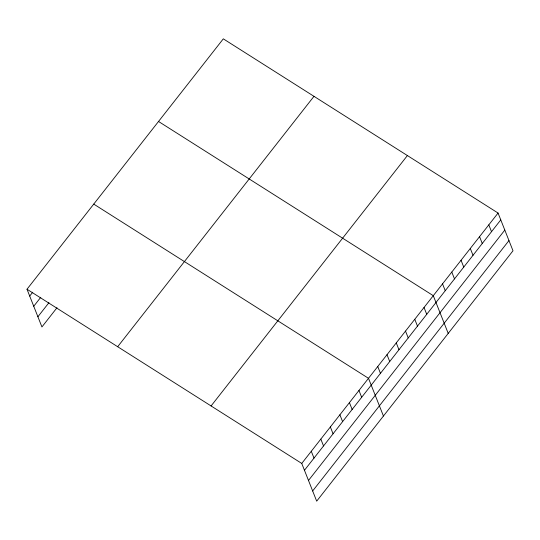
<?xml version="1.0" encoding="UTF-8"?>
<svg xmlns="http://www.w3.org/2000/svg" width="540" height="540" viewBox="0 0 540 540"><rect width="100%" height="100%" fill="white"/><g stroke="black" fill="none" stroke-linecap="round" stroke-linejoin="round"><path stroke-width="0.81" d="M27 289.231L223.31 38.84L498.069 213.05L513 250.769L316.69 501.161L301.752 463.442L27 289.231L41.931 326.95L56.99 307.746M29.707 296.062L32.717 292.221M33.743 306.254L40.763 297.297M37.895 316.757L48.938 302.677M117.666 346.721L313.983 96.329M211.086 405.952L407.396 155.561M301.752 463.442L498.069 213.05M304.459 470.273L500.769 219.881M308.495 480.465L504.806 230.074M312.653 490.968L508.964 240.577M158.531 121.473L433.283 295.677L448.214 333.396M93.744 204.1L368.503 378.311L383.434 416.023M488.815 224.856L491.515 231.687M479.561 236.662L482.261 243.493M470.3 248.461L473.006 255.292M461.045 260.267L463.752 267.098M451.791 272.072L454.498 278.903M442.537 283.878L445.244 290.709M424.028 307.483L426.735 314.314M414.774 319.288L417.481 326.12M405.52 331.094L408.226 337.925M396.265 342.893L398.972 349.724M387.011 354.699L389.711 361.53M377.757 366.505L380.457 373.336M358.965 390.467L361.672 397.298M349.427 402.631L352.134 409.462M339.896 414.794L342.596 421.625M330.359 426.958L333.065 433.789M320.828 439.115L323.528 445.945M311.29 451.278L313.997 458.109"/></g></svg>
